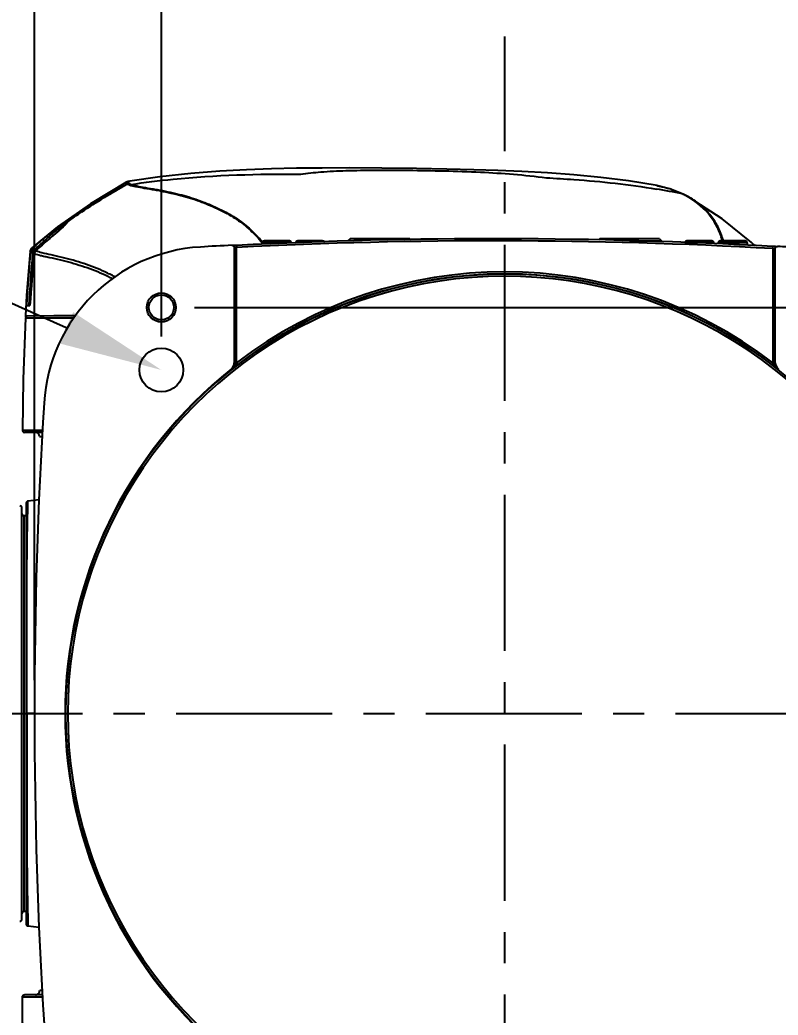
# Model space of a CAD drawing. Header units: millimetres. Extents: x 5828 to 6704, y 123 to 421.
# Drawn here: x 6416.78 to 6425.89, y 305.9 to 317.84 of the extents above; entities that cross this region are included whole.
import ezdxf
from ezdxf import colors
from ezdxf.entities.mleader import LeaderData, LeaderLine
from ezdxf.math import Vec2, Vec3

# ---------------------------------------------------------------- set-up
doc = ezdxf.new("R2010")
doc.units = ezdxf.units.MM
doc.linetypes.add('CENTER', pattern=[0.6, 0.375, -0.075, 0.075, -0.075])
for name, color, linetype in [('中心线', 7, 'Continuous'), ('外形图', 7, 'Continuous'), ('多重引线', 7, 'Continuous'), ('尺寸标注', 7, 'Continuous')]:
    doc.layers.add(name, color=color, linetype=linetype)
doc.styles.add('微软雅黑', font='msyh.ttc', dxfattribs={"height": 1.5})
doc.dimstyles.new('尺寸标注_1_20比例', dxfattribs={"dimtxt": 1.5, "dimasz": 1.25, "dimexe": 0.5, "dimexo": 0.4, "dimgap": 0.5, "dimtad": 1, "dimdec": 1, "dimlfac": 20, "dimdsep": 46, "dimtxsty": '微软雅黑', "dimcen": 0.09, "dimadec": 0, "dimazin": 0, "dimtp": 0.01, "dimtm": 0.01, "dimtfac": 1, "dimtdec": 1, "dimtofl": 0, "dimtmove": 0, "dimatfit": 3, "dimfxl": 1, "dimtolj": 1, "dimarcsym": 0})

# ---------------------------------------------------------------- blocks, each defined once
blk = doc.blocks.new('*D1086')
at = {"layer": 'Defpoints', "color": 0}
for p in [(6426.729, 320.296), (6418.479, 313.64), (6426.729, 313.64)]:
    blk.add_point(p, dxfattribs=at)
at = {"layer": '尺寸标注', "color": 0, "lineweight": -2}
for p, q in [((6418.479, 314.04), (6418.479, 320.796)), ((6426.729, 314.04), (6426.729, 320.796)), ((6419.729, 320.296), (6425.479, 320.296))]:
    blk.add_line(p, q, dxfattribs=at)
at = {"layer": '尺寸标注', "color": 0}
for points in [[(6419.729, 320.505), (6419.729, 320.088), (6418.479, 320.296)], [(6425.479, 320.088), (6425.479, 320.505), (6426.729, 320.296)]]:
    blk.add_solid(points, dxfattribs=at)
at = {"layer": '尺寸标注', "color": 0, "insert": (6422.604, 321.576), "char_height": 1.5, "attachment_point": 5, "style": '微软雅黑'}
blk.add_mtext('\\A1;165', dxfattribs=at)
blk = doc.blocks.new('*D1087')
at = {"layer": 'Defpoints', "color": 0}
for p in [(6430.504, 323.641), (6430.504, 313.09), (6416.954, 309.515)]:
    blk.add_point(p, dxfattribs=at)
at = {"layer": '尺寸标注', "color": 0, "lineweight": -2}
for p, q in [((6416.954, 309.915), (6416.954, 324.141)), ((6430.504, 313.49), (6430.504, 324.141)), ((6418.204, 323.641), (6429.254, 323.641))]:
    blk.add_line(p, q, dxfattribs=at)
at = {"layer": '尺寸标注', "color": 0}
for points in [[(6418.204, 323.85), (6418.204, 323.433), (6416.954, 323.641)], [(6429.254, 323.433), (6429.254, 323.85), (6430.504, 323.641)]]:
    blk.add_solid(points, dxfattribs=at)
at = {"layer": '尺寸标注', "color": 0, "insert": (6423.729, 324.908), "char_height": 1.5, "attachment_point": 5, "style": '微软雅黑'}
blk.add_mtext('\\A1;271', dxfattribs=at)
blk = doc.blocks.new('*D1090')
at = {"layer": 'Defpoints', "color": 0}
for p in [(6418.479, 314.39), (6418.479, 304.64), (6441.009, 304.64)]:
    blk.add_point(p, dxfattribs=at)
at = {"layer": '尺寸标注', "color": 0, "lineweight": -2}
for p, q in [((6418.879, 314.39), (6441.509, 314.39)), ((6441.009, 313.14), (6441.009, 305.89)), ((6418.879, 304.64), (6441.509, 304.64))]:
    blk.add_line(p, q, dxfattribs=at)
at = {"layer": '尺寸标注', "color": 0}
for points in [[(6441.217, 313.14), (6440.8, 313.14), (6441.009, 314.39)], [(6440.8, 305.89), (6441.217, 305.89), (6441.009, 304.64)]]:
    blk.add_solid(points, dxfattribs=at)
at = {"layer": '尺寸标注', "color": 0, "insert": (6439.729, 309.515), "char_height": 1.5, "attachment_point": 5, "rotation": 90, "style": '微软雅黑'}
blk.add_mtext('\\A1;\\A1;195±0.05', dxfattribs=at)

msp = doc.modelspace()

# ---------------------------------------------------------------- linework, layer by layer
at = {"layer": '中心线', "linetype": 'CENTER', "ltscale": 5}
for p, q in [((6422.6044, 301.2672), (6422.6044, 317.6421)), ((6394.656, 309.5148), (6434.3945, 309.5148))]:
    msp.add_line(p, q, dxfattribs=at)
at = {"layer": '外形图', "color": 7, "linetype": 'Continuous'}
for p, q in [((6418.0513, 315.8901), (6417.6298, 315.6349)), ((6418.0513, 315.8901), (6418.0515, 315.8902)), ((6418.1002, 315.9049), (6418.1003, 315.9049)), ((6424.4331, 315.8532), (6424.434, 315.853)), ((6417.6298, 315.6349), (6417.2297, 315.3569)), ((6424.7483, 315.748), (6424.7385, 315.7528)), ((6424.748, 315.7478), (6424.7385, 315.7528)), ((6424.7488, 315.7492), (6424.7487, 315.7492)), ((6424.8188, 315.7126), (6424.7487, 315.7492)), ((6424.819, 315.7094), (6424.8174, 315.7104)), ((6424.8196, 315.7098), (6424.818, 315.7107)), ((6424.8204, 315.7117), (6424.8188, 315.7126)), ((6417.2297, 315.3569), (6416.9206, 315.1014)), ((6417.0725, 315.1626), (6417.0724, 315.1887)), ((6417.1088, 315.2225), (6417.1123, 315.2256)), ((6417.1732, 315.2488), (6417.1236, 315.2066)), ((6417.1236, 315.2066), (6417.124, 315.2066)), ((6419.6918, 315.1646), (6419.6918, 315.1454)), ((6420.0418, 315.1646), (6419.6918, 315.1646)), ((6420.0169, 315.1896), (6419.7168, 315.1896)), ((6420.4169, 315.1896), (6420.1168, 315.1896)), ((6420.7455, 315.2148), (6420.7205, 315.1902)), ((6421.4632, 315.2148), (6420.7455, 315.2148)), ((6421.4632, 315.2148), (6421.4727, 315.2055)), ((6423.7455, 315.2148), (6423.7314, 315.2009)), ((6424.4632, 315.2148), (6423.7455, 315.2148)), ((6424.1043, 315.1902), (6424.4882, 315.1902)), ((6424.4632, 315.2148), (6424.4882, 315.1902)), ((6425.1168, 315.1646), (6424.7668, 315.1646)), ((6425.0919, 315.1896), (6424.7918, 315.1896)), ((6425.5168, 315.1646), (6425.1668, 315.1646)), ((6425.4919, 315.1896), (6425.1918, 315.1896)), ((6425.219, 315.1955), (6425.2176, 315.1991)), ((6425.219, 315.1955), (6425.2179, 315.1993)), ((6425.2207, 315.1898), (6425.219, 315.1955)), ((6425.2204, 315.1896), (6425.219, 315.1955)), ((6425.5168, 315.1646), (6425.5168, 315.1332)), ((6416.9032, 315.0725), (6416.9019, 315.0647)), ((6416.9019, 315.0646), (6416.9019, 315.0647)), ((6416.9058, 315.0584), (6416.9019, 315.0646)), ((6416.9206, 315.1014), (6416.9032, 315.0725)), ((6416.9218, 315.0907), (6416.9206, 315.1014)), ((6416.9325, 315.0391), (6416.9341, 315.0569)), ((6416.9326, 315.0391), (6416.9341, 315.0569)), ((6416.9534, 315.0373), (6416.9537, 315.0372)), ((6416.969, 315.0688), (6416.9693, 315.0688)), ((6419.3543, 315.1119), (6419.3543, 313.7271)), ((6419.3583, 315.1082), (6419.357, 315.1094)), ((6419.3583, 315.1082), (6419.3582, 315.1106)), ((6419.3583, 313.7252), (6419.3583, 315.1082)), ((6419.382, 315.1349), (6419.3683, 315.1342)), ((6419.382, 315.1349), (6419.3833, 315.1099)), ((6419.3829, 313.7262), (6419.3833, 315.1099)), ((6425.8254, 315.0965), (6425.8268, 315.1215)), ((6425.8254, 315.0965), (6425.8257, 313.7262)), ((6425.8411, 315.1207), (6425.8268, 315.1215)), ((6425.8535, 315.1201), (6425.8411, 315.1207)), ((6425.8504, 315.0945), (6425.8505, 315.0972)), ((6425.8518, 315.0958), (6425.8504, 315.0945)), ((6425.8504, 315.0945), (6425.8504, 313.7252)), ((6425.8633, 315.1197), (6425.8535, 315.1201)), ((6425.8543, 313.7271), (6425.8543, 315.0983)), ((6416.861, 314.5337), (6416.8466, 314.291)), ((6416.8576, 314.4148), (6416.9005, 314.4148)), ((6416.8452, 314.2648), (6417.4277, 314.2648)), ((6416.8462, 314.2913), (6416.8517, 314.2914)), ((6416.8463, 314.2913), (6417.4513, 314.2923)), ((6419.3583, 313.7252), (6419.3543, 313.7271)), ((6419.3583, 313.7252), (6419.3829, 313.7252)), ((6419.3985, 313.7066), (6419.3833, 313.7264)), ((6425.8257, 313.7252), (6425.8504, 313.7252)), ((6425.8543, 313.7271), (6425.8504, 313.7252)), ((6419.3205, 313.6469), (6419.3166, 313.6488)), ((6417.0532, 312.915), (6416.8105, 312.915)), ((6417.0519, 312.8898), (6416.8356, 312.8898)), ((6417.0167, 312.8398), (6417.0493, 312.8398)), ((6417.0099, 312.0795), (6416.8765, 312.0645)), ((6416.8043, 307.0472), (6416.8043, 311.9824)), ((6416.8543, 312.0398), (6416.8543, 306.9898)), ((6416.8289, 311.8894), (6416.8289, 307.1402)), ((6416.8543, 311.8889), (6416.8289, 311.8894)), ((6416.9581, 309.5148), (6416.8543, 309.5148)), ((6416.8543, 307.1407), (6416.8289, 307.1402)), ((6416.8765, 306.9651), (6417.0099, 306.9501)), ((6416.8111, 306.1147), (6417.0532, 306.1145)), ((6417.0519, 306.1398), (6416.836, 306.1398)), ((6417.0493, 306.1898), (6417.0179, 306.1898))]:
    msp.add_line(p, q, dxfattribs=at)
for points in [[(6424.434, 315.853), (6424.0918, 315.9085), (6423.757, 315.9504), (6423.4361, 315.9813), (6423.1179, 316.0047), (6422.8114, 316.0218), (6422.5218, 316.0339), (6422.2319, 316.0429), (6421.9082, 316.0503), (6421.5424, 316.0566), (6421.1286, 316.0618), (6420.7428, 316.0644), (6420.4113, 316.0639), (6420.1022, 316.0603), (6419.8008, 316.0533), (6419.5032, 316.0422), (6419.1824, 316.0246), (6418.8323, 315.9972), (6418.4615, 315.9571), (6418.1002, 315.9049)], [(6418.1003, 315.9049), (6418.0785, 315.9005), (6418.0568, 315.893), (6418.0515, 315.8902)], [(6424.7488, 315.7492), (6424.5878, 315.814), (6424.4329, 315.8532)], [(6425.6111, 315.1296), (6425.5673, 315.1712), (6425.2161, 315.4543), (6424.8204, 315.7117)], [(6417.3401, 315.4026), (6417.3402, 315.4028), (6417.3391, 315.4013), (6417.3353, 315.3966), (6417.329, 315.3895), (6417.3201, 315.3803)], [(6417.3201, 315.3803), (6417.3083, 315.3688), (6417.2934, 315.3547), (6417.2755, 315.3383), (6417.2551, 315.32), (6417.2316, 315.2993), (6417.2043, 315.2756), (6417.1732, 315.2488)], [(6416.9024, 315.0646), (6416.8819, 314.8248), (6416.861, 314.5337)], [(6416.969, 315.0688), (6416.965, 315.0647), (6416.9551, 315.0461), (6416.9534, 315.0373)], [(6419.3683, 315.1342), (6419.3542, 315.1336), (6419.3484, 315.1334), (6419.3435, 315.1332), (6419.3422, 315.1332)], [(6416.8452, 314.2648), (6416.818, 313.5296), (6416.8106, 312.915)], [(6416.8462, 314.2913), (6416.8487, 314.2788), (6416.8577, 314.2687)], [(6417.0326, 314.2915), (6417.1864, 314.2917), (6417.4507, 314.2923)], [(6416.8105, 312.915), (6416.8106, 312.9118), (6416.8148, 312.9008), (6416.8237, 312.8928), (6416.8356, 312.8897)], [(6416.8765, 312.0646), (6416.8714, 312.0635), (6416.8625, 312.0582), (6416.8565, 312.0499), (6416.8543, 312.0398)], [(6416.8543, 306.9898), (6416.8565, 306.9797), (6416.8625, 306.9714), (6416.8714, 306.9661), (6416.8765, 306.965)]]:
    msp.add_lwpolyline(points, dxfattribs=at)
for centre, radius in [((6418.4793, 314.3899), 0.175), ((6418.4793, 314.3899), 0.15), ((6418.4793, 313.6398), 0.2629)]:
    msp.add_circle(centre, radius, dxfattribs=at)
for centre, radius, start, end in [((6418.0887, 315.8278), 0.0502, 100.84463, 119.98697), ((6423.0647, 307.6822), 8.2423, 78.28331, 80.49723), ((6424.2141, 314.6951), 1.1794, 70.82859, 72.38155), ((6424.3056, 314.8565), 0.9953, 64.21783, 64.92951), ((6424.7282, 315.7066), 0.0473, 64.31398, 77.45175), ((6424.2632, 314.7575), 1.1029, 60.67764, 63.9077), ((6424.3051, 314.8327), 1.0169, 59.70416, 60.6579), ((6417.3635, 315.3949), 0.025, 125.41409, 162.61239), ((6419.9105, 311.853), 4.4063, 130.43254, 132.71008), ((6419.753, 312.0991), 4.0706, 130.23621, 133.15163), ((6419.7518, 312.1011), 4.0681, 130.23752, 133.15464), ((6419.9142, 311.8534), 4.3817, 130.4324, 131.95067), ((6419.2713, 312.5882), 3.4319, 129.36128, 130.27009), ((6418.9098, 313.2467), 2.6734, 132.35025, 133.41581), ((6422.4793, 255.2197), 59.9952, 86.801517, 92.959288), ((6422.4793, 255.2197), 59.9702, 86.801491, 92.959313), ((6419.7168, 315.1646), 0.025, 90, 180), ((6420.0168, 315.1646), 0.025, 0, 90), ((6420.1168, 315.1646), 0.025, 90, 180), ((6420.4168, 315.1646), 0.025, 14.19892, 90), ((6424.7918, 315.1646), 0.025, 90, 180), ((6425.0918, 315.1646), 0.025, 0, 90), ((6425.1918, 315.1646), 0.025, 90, 180), ((6424.206, 314.8925), 1.0667, 16.18204, 16.89943), ((6425.4918, 315.1646), 0.025, 0, 90), ((6436.8478, 313.2423), 20.0245, 174.79664, 176.64324), ((6436.8488, 313.2435), 19.997, 174.84831, 176.64212), ((6435.3537, 313.1539), 18.4964, 174.15561, 176.09109), ((6416.9559, 315.0535), 0.0505, 132.5773, 150.36738), ((6416.9592, 315.0546), 0.0252, 132.75185, 146.71322), ((6419.9159, 311.8515), 4.3844, 132.48778, 132.70953), ((6417.0041, 315.0319), 0.0507, 143.42983, 174.04057), ((6419.9155, 311.852), 4.3837, 131.95063, 132.48779), ((6417.0038, 315.032), 0.0504, 133.16282, 143.37598), ((6419.066, 313.1196), 1.9996, 93.37016, 176.44172), ((6422.4793, 255.2197), 60, 93.010676, 93.37368), ((6419.3135, 315.7817), 0.6753, 274.96732, 275.93192), ((6422.4793, 255.2197), 60, 86.515301, 86.749989), ((6435.3396, 313.154), 18.4821, 174.15171, 176.08836), ((6422.6043, 309.5148), 5.3022, 52.58647, 127.41312), ((6422.6043, 309.5148), 5.2754, 43.15717, 316.84283), ((6422.6043, 309.5148), 5.2504, 43.15717, 316.84283), ((6422.6043, 309.5148), 5.2772, 52.57773, 127.42222), ((6419.2544, 313.7271), 0.1, 308.48985, 0.00609), ((6419.2583, 313.7252), 0.1, 308.46758, 0.00746), ((6425.9504, 313.7252), 0.1, 179.99253, 231.53305), ((6425.9543, 313.7271), 0.1, 179.99413, 231.51069), ((6422.6043, 309.5148), 5.282, 128.49498, 231.50502), ((6413.6105, 297.6924), 20.1318, 52.42028, 52.6962), ((6476.9779, 309.5148), 60.0235, 176.438261, 183.561738), ((6416.9667, 312.8398), 0.05, 0, 90), ((6416.7793, 311.9824), 0.025, 0, 89), ((6416.8293, 311.9144), 0.025, 180, 269), ((6416.7793, 307.0472), 0.025, 271, 0), ((6416.8293, 307.1152), 0.025, 91, 180), ((6416.9679, 306.1901), 0.0503, 270.04475, 285.51762)]:
    msp.add_arc(centre, radius, start, end, dxfattribs=at)
for points, knots in [([(6418.1117, 315.8659), (6418.2805, 315.8917), (6418.9582, 315.9761), (6419.6425, 315.9951), (6420.1543, 315.9902)], [0, 0, 0, 0, 0.2501704, 1, 1, 1, 1]), ([(6420.1543, 315.9902), (6420.2339, 316.0029), (6420.4145, 316.0211), (6420.7136, 316.0347), (6421.0652, 316.0394), (6421.4587, 316.0375), (6421.8795, 316.0309), (6422.4321, 316.013), (6422.842, 315.9828), (6423.1043, 315.9465)], [0, 0, 0, 0, 0.0817675, 0.1839955, 0.3039726, 0.438632, 0.5835357, 0.7311326, 1, 1, 1, 1]), ([(6418.0636, 315.8712), (6418.06, 315.8728), (6418.0544, 315.8756), (6418.0474, 315.88), (6418.046, 315.8868), (6418.0495, 315.8891), (6418.0513, 315.8901)], [0, 0, 0, 0, 0.3942534, 0.6435713, 0.7970261, 1, 1, 1, 1]), ([(6418.0793, 315.8771), (6418.0748, 315.879), (6418.0684, 315.8816), (6418.0625, 315.8881), (6418.0629, 315.8905)], [0, 0, 0, 0, 0.6628958, 1, 1, 1, 1]), ([(6418.0629, 315.8905), (6418.0632, 315.8931), (6418.0705, 315.8983), (6418.0774, 315.9), (6418.0822, 315.9013)], [0, 0, 0, 0, 0.3406172, 1, 1, 1, 1]), ([(6418.1117, 315.8659), (6418.1085, 315.8669), (6418.0975, 315.8702), (6418.0866, 315.8738), (6418.0793, 315.8771)], [0, 0, 0, 0, 0.2954405, 1, 1, 1, 1]), ([(6418.0822, 315.9013), (6418.0836, 315.9016), (6418.0895, 315.903), (6418.0955, 315.9041), (6418.1002, 315.9049)], [0, 0, 0, 0, 0.2214221, 1, 1, 1, 1]), ([(6423.1043, 315.9465), (6423.2148, 315.941), (6423.6568, 315.9145), (6424.0979, 315.8663), (6424.4255, 315.8114)], [0, 0, 0, 0, 0.2498881, 1, 1, 1, 1]), ([(6417.3491, 315.4151), (6417.4065, 315.457), (6417.6382, 315.6191), (6417.8806, 315.765), (6418.0636, 315.8712)], [0, 0, 0, 0, 0.2513663, 1, 1, 1, 1]), ([(6418.0964, 315.8602), (6418.0931, 315.8611), (6418.0821, 315.8644), (6418.0712, 315.8681), (6418.0638, 315.8714)], [0, 0, 0, 0, 0.2958978, 1, 1, 1, 1]), ([(6418.0966, 315.8603), (6418.1203, 315.8534), (6418.1791, 315.8403), (6418.2812, 315.8218), (6418.3811, 315.8067), (6418.4665, 315.7909), (6418.5295, 315.7774), (6418.5917, 315.7638), (6418.6735, 315.7459), (6418.8095, 315.7122), (6418.9921, 315.6474), (6419.198, 315.5589), (6419.387, 315.4528), (6419.5524, 315.321), (6419.6472, 315.2194), (6419.6913, 315.166)], [0, 0, 0, 0, 0.0416837, 0.1014219, 0.174793, 0.2119016, 0.2477959, 0.2834481, 0.3191908, 0.388878, 0.5193875, 0.6451554, 0.7664402, 0.8833877, 1, 1, 1, 1]), ([(6418.1117, 315.8659), (6418.1353, 315.8592), (6418.1935, 315.8459), (6418.2946, 315.8275), (6418.3935, 315.812), (6418.4781, 315.7962), (6418.5406, 315.7826), (6418.6021, 315.7689), (6418.6832, 315.7508), (6418.818, 315.717), (6418.9992, 315.6524), (6419.2036, 315.564), (6419.3913, 315.4584), (6419.5558, 315.3275), (6419.6499, 315.2263), (6419.6938, 315.1734)], [0, 0, 0, 0, 0.0415949, 0.1012944, 0.1744877, 0.2115653, 0.2473961, 0.2829583, 0.3186726, 0.388382, 0.5188123, 0.6446703, 0.7661483, 0.8832782, 1, 1, 1, 1]), ([(6424.4339, 315.853), (6424.4467, 315.8507), (6424.493, 315.8415), (6424.5386, 315.8294), (6424.5711, 315.8191)], [0, 0, 0, 0, 0.2769511, 1, 1, 1, 1]), ([(6424.6014, 315.8091), (6424.6125, 315.8052), (6424.6551, 315.7898), (6424.6969, 315.7723), (6424.7273, 315.7581)], [0, 0, 0, 0, 0.2592284, 1, 1, 1, 1]), ([(6425.2179, 315.1993), (6425.2022, 315.2513), (6425.1633, 315.3527), (6425.0471, 315.5413), (6424.9166, 315.6528), (6424.8196, 315.7098)], [0, 0, 0, 0, 0.24659, 0.4897818, 1, 1, 1, 1]), ([(6425.2267, 315.2026), (6425.2109, 315.2546), (6425.1713, 315.356), (6425.0835, 315.4952), (6424.9662, 315.617), (6424.8716, 315.6826), (6424.8204, 315.7117)], [0, 0, 0, 0, 0.2445597, 0.4864928, 0.7349098, 1, 1, 1, 1]), ([(6417.3195, 315.4052), (6417.3041, 315.3965), (6417.2701, 315.3745), (6417.1944, 315.321), (6417.1352, 315.2747), (6417.0948, 315.2416)], [0, 0, 0, 0, 0.1902076, 0.436536, 1, 1, 1, 1]), ([(6417.311, 315.3856), (6417.3163, 315.389), (6417.3233, 315.3933), (6417.332, 315.3971), (6417.3353, 315.398), (6417.3365, 315.398)], [0, 0, 0, 0, 0.6534246, 0.8657606, 1, 1, 1, 1]), ([(6417.3491, 315.4151), (6417.348, 315.4174), (6417.3397, 315.416), (6417.3313, 315.4116), (6417.3237, 315.4076), (6417.3195, 315.4052)], [0, 0, 0, 0, 0.2365495, 0.5476294, 1, 1, 1, 1]), ([(6417.349, 315.4152), (6417.349, 315.4133), (6417.3462, 315.4086), (6417.3404, 315.4009), (6417.331, 315.3907), (6417.3236, 315.3832), (6417.3195, 315.3791)], [0, 0, 0, 0, 0.1181463, 0.3287774, 0.6260098, 1, 1, 1, 1]), ([(6417.1123, 315.2256), (6417.1477, 315.2578), (6417.1999, 315.3029), (6417.267, 315.3553), (6417.2972, 315.377), (6417.311, 315.3856)], [0, 0, 0, 0, 0.5628996, 0.8088946, 1, 1, 1, 1]), ([(6417.3195, 315.3791), (6417.2919, 315.3519), (6417.2267, 315.2943), (6417.1607, 315.2377), (6417.124, 315.2066)], [0, 0, 0, 0, 0.4456491, 1, 1, 1, 1]), ([(6417.0724, 315.1887), (6417.0702, 315.1913), (6417.0662, 315.1958), (6417.0605, 315.2018), (6417.0565, 315.2049), (6417.0538, 315.2072), (6417.0528, 315.2069)], [0, 0, 0, 0, 0.3805789, 0.6773788, 0.8906033, 1, 1, 1, 1]), ([(6416.9099, 315.0586), (6416.909, 315.0586), (6416.9077, 315.0585), (6416.9061, 315.0586), (6416.9058, 315.0584)], [0, 0, 0, 0, 0.6895588, 1, 1, 1, 1]), ([(6416.9341, 315.0569), (6416.9316, 315.0571), (6416.9236, 315.0579), (6416.9155, 315.0585), (6416.9099, 315.0586)], [0, 0, 0, 0, 0.3145722, 1, 1, 1, 1]), ([(6416.9421, 315.0731), (6416.9398, 315.0757), (6416.9356, 315.08), (6416.9296, 315.0858), (6416.9255, 315.0888), (6416.9227, 315.091), (6416.9218, 315.0907)], [0, 0, 0, 0, 0.3824372, 0.6810821, 0.890521, 1, 1, 1, 1]), ([(6417.9204, 314.757), (6417.8809, 314.7781), (6417.8005, 314.8182), (6417.6761, 314.8708), (6417.5485, 314.9168), (6417.4185, 314.9579), (6417.2869, 314.9918), (6417.1615, 315.0192), (6417.0553, 315.0424), (6416.9938, 315.06), (6416.9693, 315.0688)], [0, 0, 0, 0, 0.1336068, 0.2681815, 0.4034135, 0.5387244, 0.6753085, 0.809184, 0.922353, 1, 1, 1, 1]), ([(6419.3583, 315.1082), (6419.3584, 315.1079), (6419.3603, 315.1083), (6419.3614, 315.1081), (6419.3624, 315.1082)], [0, 0, 0, 0, 0.2712878, 1, 1, 1, 1]), ([(6419.3624, 315.1082), (6419.363, 315.1082), (6419.3662, 315.1084), (6419.3694, 315.1086), (6419.3719, 315.1089)], [0, 0, 0, 0, 0.2042194, 1, 1, 1, 1]), ([(6425.8254, 315.0965), (6425.8286, 315.0961), (6425.8344, 315.0955), (6425.8413, 315.0949), (6425.8457, 315.0946), (6425.8481, 315.0944), (6425.8494, 315.0945), (6425.8503, 315.0944), (6425.8504, 315.0945)], [0, 0, 0, 0, 0.379086, 0.7012935, 0.825577, 0.9187916, 0.9775077, 1, 1, 1, 1]), ([(6416.9535, 315.0372), (6416.9778, 315.0284), (6417.0191, 315.0168), (6417.0804, 315.0031), (6417.1598, 314.9857), (6417.2668, 314.9627), (6417.3971, 314.9297), (6417.5259, 314.8901), (6417.6945, 314.8317), (6417.8169, 314.7773), (6417.8959, 314.7367)], [0, 0, 0, 0, 0.0781646, 0.1297035, 0.1897588, 0.3241564, 0.4604505, 0.5961214, 0.7315149, 1, 1, 1, 1]), ([(6419.3827, 313.7252), (6419.3783, 313.7178), (6419.3688, 313.7038), (6419.3505, 313.6758), (6419.3335, 313.6571), (6419.3205, 313.6469)], [0, 0, 0, 0, 0.2559503, 0.5065047, 1, 1, 1, 1]), ([(6425.8265, 313.7256), (6425.824, 313.7223), (6425.8203, 313.7172), (6425.8159, 313.7114), (6425.8136, 313.7079), (6425.8121, 313.7063), (6425.8119, 313.7053)], [0, 0, 0, 0, 0.5001724, 0.7502511, 0.8751799, 1, 1, 1, 1]), ([(6425.8882, 313.6469), (6425.8817, 313.652), (6425.8694, 313.6632), (6425.8537, 313.6827), (6425.8398, 313.7037), (6425.8303, 313.7178), (6425.826, 313.7252)], [0, 0, 0, 0, 0.2470791, 0.4940329, 0.7443717, 1, 1, 1, 1]), ([(6419.3975, 313.7058), (6419.3903, 313.7003), (6419.3646, 313.6807), (6419.3389, 313.6611), (6419.3205, 313.6469)], [0, 0, 0, 0, 0.2810498, 1, 1, 1, 1]), ([(6416.8642, 309.5148), (6416.8642, 309.6783), (6416.864, 309.9992), (6416.8631, 310.4656), (6416.8626, 310.8967), (6416.8639, 311.2265), (6416.866, 311.4608), (6416.8679, 311.6101), (6416.8698, 311.7399), (6416.872, 311.8486), (6416.8737, 311.9255), (6416.8746, 311.9758), (6416.8752, 312.0051), (6416.8757, 312.0287), (6416.876, 312.0448), (6416.8763, 312.0546), (6416.8763, 312.0595), (6416.8765, 312.0626), (6416.8764, 312.0641), (6416.8765, 312.0645)], [0, 0, 0, 0, 0.1923413, 0.3775703, 0.548735, 0.6996329, 0.7655986, 0.824349, 0.8754075, 0.9182395, 0.9522889, 0.9659399, 0.9774085, 0.98672, 0.9937454, 0.9963472, 0.9982992, 0.9995387, 1, 1, 1, 1]), ([(6416.8642, 309.5148), (6416.8642, 309.3513), (6416.8639, 309.0304), (6416.8631, 308.5641), (6416.8627, 308.1946), (6416.8635, 307.9208), (6416.8645, 307.7365), (6416.866, 307.5688), (6416.8679, 307.4194), (6416.8699, 307.2897), (6416.8717, 307.1945), (6416.8731, 307.1293), (6416.8739, 307.0888), (6416.8747, 307.0539), (6416.8753, 307.0245), (6416.8757, 307.0036), (6416.8759, 306.9897), (6416.8761, 306.9815), (6416.8763, 306.9749), (6416.8762, 306.9699), (6416.8766, 306.9669), (6416.8764, 306.9654), (6416.8765, 306.9651)], [0, 0, 0, 0, 0.1923264, 0.3775435, 0.5487067, 0.6270594, 0.6996054, 0.7655877, 0.8243197, 0.8753973, 0.9182351, 0.936328, 0.9521979, 0.9658844, 0.9774148, 0.9867326, 0.9905332, 0.9937464, 0.9963568, 0.9983146, 0.9995517, 1, 1, 1, 1]), ([(6416.811, 306.1147), (6416.811, 306.1211), (6416.8163, 306.1345), (6416.8296, 306.1398), (6416.836, 306.1398)], [0, 0, 0, 0, 0.5000517, 1, 1, 1, 1]), ([(6416.8134, 305.7898), (6416.8131, 305.8169), (6416.8115, 305.8846), (6416.8123, 305.9929), (6416.8111, 306.0741), (6416.811, 306.1147)], [0, 0, 0, 0, 0.2500038, 0.6249993, 1, 1, 1, 1])]:
    msp.add_open_spline(points, degree=3, knots=knots, dxfattribs=at)
for points in [[(6418.0966, 315.8602), (6418.1013, 315.8629), (6418.1064, 315.8649), (6418.1117, 315.8659)], [(6416.9121, 315.0785), (6416.9086, 315.0724), (6416.9064, 315.0654), (6416.9058, 315.0584)], [(6416.9341, 315.0569), (6416.9345, 315.061), (6416.9359, 315.065), (6416.9382, 315.0684)], [(6419.328, 315.1369), (6419.3346, 315.1373), (6419.3418, 315.1346), (6419.3465, 315.1301)], [(6419.3465, 315.1301), (6419.3513, 315.1255), (6419.3543, 315.1185), (6419.3543, 315.1119)], [(6425.8543, 315.0983), (6425.8543, 315.1049), (6425.8574, 315.1119), (6425.8622, 315.1164)], [(6425.8622, 315.1164), (6425.867, 315.121), (6425.8743, 315.1236), (6425.8809, 315.1232)], [(6416.9679, 306.1398), (6416.9812, 306.1398), (6416.9953, 306.1459), (6417.0043, 306.1555)], [(6417.0043, 306.1555), (6417.0128, 306.1645), (6417.0179, 306.1775), (6417.0179, 306.1898)]]:
    msp.add_open_spline(points, degree=3, dxfattribs=at)

# ---------------------------------------------------------------- dimensions: what is measured, and where the dimension line sits
at = {"layer": '尺寸标注'}
for base, p1, p2, picture, middle in [((6430.5043, 323.6413), (6416.9543, 309.5148), (6430.5043, 313.0898), '*D1087', (6423.7293, 324.9078)), ((6426.7293, 320.2963), (6418.4793, 313.6398), (6426.7293, 313.6398), '*D1086', (6422.6043, 321.5759))]:
    dim = msp.add_linear_dim(base=base, p1=p1, p2=p2, dimstyle='尺寸标注_1_20比例', dxfattribs=at)
    dim.commit()
    dim.dimension.update_dxf_attribs({"geometry": picture, "text_midpoint": middle})
dim = msp.add_linear_dim(base=(6441.0087, 304.6398), p1=(6418.4793, 314.3899), p2=(6418.4793, 304.6398), angle=90, text='\\A1;<>±0.05', dimstyle='尺寸标注_1_20比例', override={"dimtxsty": '微软雅黑'}, dxfattribs=at)
dim.commit()
dim.dimension.update_dxf_attribs({"geometry": '*D1090', "text_midpoint": (6439.7292, 309.5148)})

# ---------------------------------------------------------------- leaders
at = {"layer": '多重引线'}
ml = msp.add_multileader_mtext('Standard', dxfattribs=at)
ml.set_content('4×{\\C256;Φ10.5 through}', style='微软雅黑')
ml.set_leader_properties()
ml.build(insert=Vec2(0, 0))
ml.multileader.update_dxf_attribs({"text_left_attachment_type": 5, "text_right_attachment_type": 5, "dogleg_length": 1, "arrow_head_size": 1.25})
ctx = ml.context
ctx.base_point, ctx.char_height, ctx.arrow_head_size, ctx.landing_gap_size, ctx.plane_origin = Vec3(6390.6593, 317.8433), 1.5, 1.25, 0.5, Vec3(6418.4793, 313.6398)
ctx.left_attachment, ctx.right_attachment, ctx.text_align_type = 5, 5, 2
notes = []
notes.append((ctx, [(0, (1, 1, 0), (6409.0025, 317.8433), (-1, 0), 1, [(0, [(6418.4793, 313.6398)], 0, [])])]))
ctx.mtext.insert, ctx.mtext.alignment, ctx.mtext.flow_direction = Vec3(6407.5025, 319.933), 3, 5
for ctx, leaders in notes:
    for number, flags, end, landing, length, lines in leaders:
        leader = LeaderData()
        leader.index, (leader.has_last_leader_line, leader.has_dogleg_vector, leader.attachment_direction) = number, flags
        leader.last_leader_point, leader.dogleg_vector, leader.dogleg_length = Vec3(end), Vec3(landing), length
        for number, points, colour, breaks in lines:
            line = LeaderLine()
            line.index, line.vertices, line.color, line.breaks = number, Vec3.list(points), colors.encode_raw_color(colour), breaks
            leader.lines.append(line)
        ctx.leaders.append(leader)

doc.saveas('drawing.dxf')
